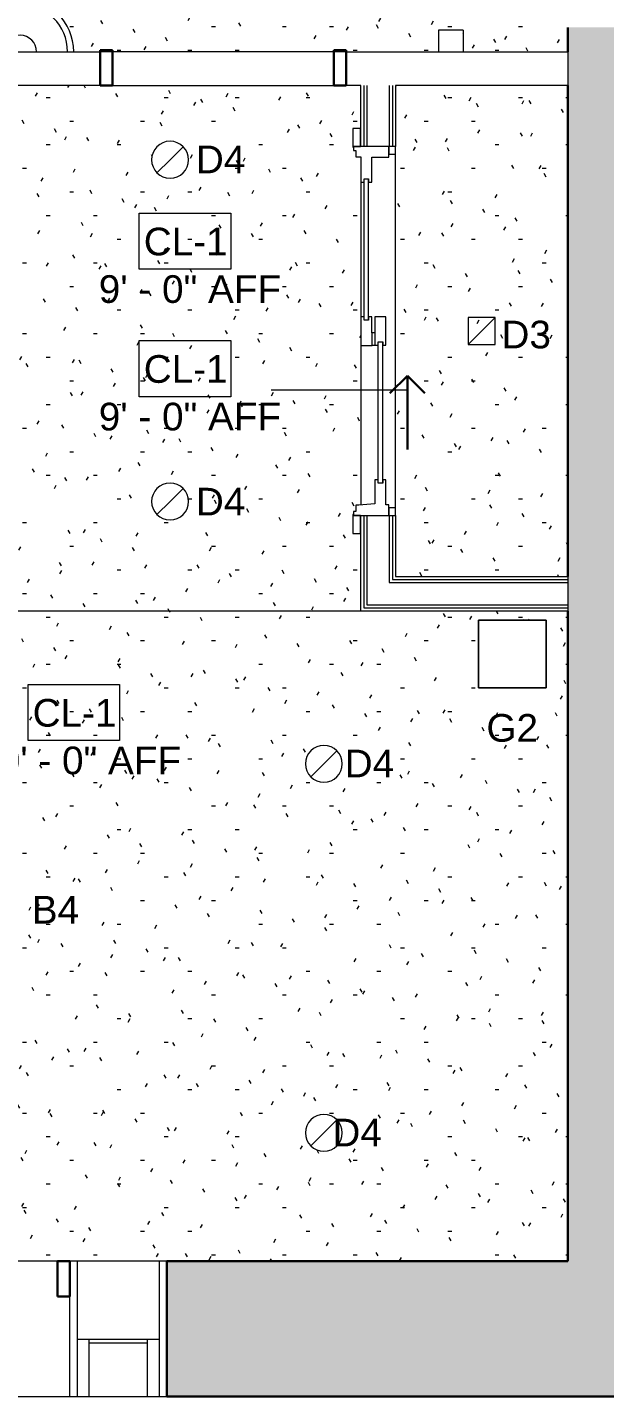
# Model space of a CAD drawing. Header units: inches. Extents: x -1176 to 1507, y -2527 to 978.
# Drawn here: x -444.6 to -350.8, y 84.5 to 307.1 of the extents above; entities that cross this region are included whole.
import ezdxf

# ---------------------------------------------------------------- set-up
doc = ezdxf.new("R2010")
doc.units = ezdxf.units.IN
doc.header["$MEASUREMENT"] = 0
for name, color, linetype, lineweight in [('A-CLNG', 13, 'Continuous', 18), ('A-CLNG-IDEN', 151, 'Continuous', 9), ('A-CLNG-PATT', 13, 'Continuous', 18), ('A-DETL-GENF', 92, 'Continuous', 18), ('A-DOOR', 31, 'Continuous', 18), ('A-DOOR-FRAM', 31, 'Continuous', 30), ('A-DOOR-GLAZ', 31, 'Continuous', 9), ('A-DOOR-OPNG', 31, 'Continuous', 30), ('A-GLAZ', 151, 'Continuous', 18), ('A-WALL', 113, 'Continuous', 18), ('A-WALL-PATT', 111, 'Continuous', 18), ('E-LITE-EQPM', 33, 'Continuous', 9), ('E-LITE-EQPM-IDEN', 33, 'Continuous', 9), ('I-WALL', 2, 'Continuous', 18)]:
    doc.layers.add(name, color=color, linetype=linetype, lineweight=lineweight)
doc.styles.add('Arial', font='arial.ttf', dxfattribs={"height": 4.5})
doc.styles.add('Swis721 Lt BT', font='swissl.ttf', dxfattribs={"height": 4.5})
pattern_1 = [(0, (0, 0), (15.36, 3.84), [0.634, -10.886, 0.634, -10.886, -61.44]), (0, (0, 0), (15.36, 3.84), [-23.04, 0.634, -22.406, 0.634, -10.886, -26.88]), (0, (0, 0), (15.36, 3.84), [-57.6, 0.634, -7.046, 0.634, -18.566]), (120, (5.76, 1.92), (-11.005538, 11.38215), [0.634, -10.886, 0.634, -10.886, -61.44]), (120, (5.76, 1.92), (-11.005538, 11.38215), [-23.04, 0.634, -22.406, 0.634, -10.886, -26.88]), (120, (5.76, 1.92), (-11.005538, 11.38215), [-57.6, 0.634, -7.046, 0.634, -18.566]), (240, (7.68, 9.6), (-4.354462, -15.22215), [0.634, -10.886, 0.634, -10.886, -61.44]), (240, (7.68, 9.6), (-4.354462, -15.22215), [-23.04, 0.634, -22.406, 0.634, -10.886, -26.88]), (240, (7.68, 9.6), (-4.354462, -15.22215), [-57.6, 0.634, -7.046, 0.634, -18.566])]

# ---------------------------------------------------------------- blocks, each defined once
blk = doc.blocks.new('Single Flush - D2 3_ X 7_5_-8258464-2nd Floor RCP')
at = {"layer": 'A-DOOR-FRAM', "color": 8}
for p, q in [((-20, 5.25), (-20, 11)), ((-20, 11), (-18, 11)), ((-18, 5.25), (-18, 11)), ((18.000004, 5.25), (18.000004, 11)), ((18.000004, 11), (20.000004, 11)), ((20.000004, 5.25), (20.000004, 11)), ((-20, 5.25), (-18, 5.25)), ((18.000004, 5.25), (20.000004, 5.25))]:
    blk.add_line(p, q, dxfattribs=at)
blk = doc.blocks.new('Sidelight_4927 - 400x2100mm-6975900-2nd Floor RCP')
at = {"layer": 'A-GLAZ'}
for p, q in [((5.91, 11), (-7.48, 11)), ((-7.48, 11), (-7.48, -11)), ((-5.51, 11), (-5.51, 1.7)), ((3.94, 11), (3.94, 1.7)), ((5.91, -11), (5.91, 11)), ((3.94, 2.25), (-5.51, 2.25)), ((-7.48, 1.7), (5.91, 1.7)), ((-7.48, -11), (5.91, -11))]:
    blk.add_line(p, q, dxfattribs=at)
blk = doc.blocks.new('L-Recessed Square Downlight - 4_-4552743-2nd Floor RCP')
at = {"layer": 'E-LITE-EQPM'}
for p, q in [((-2.1875, -2.1875), (-2.1875, 2.1875)), ((-2.1875, 2.1875), (2.1875, 2.1875)), ((-2.1875, 2.1875), (2.1875, -2.1875)), ((2.1875, 2.1875), (2.1875, -2.1875)), ((2.1875, -2.1875), (-2.1875, -2.1875))]:
    blk.add_line(p, q, dxfattribs=at)
blk = doc.blocks.new('Door-Sliding-JELD-WEN-2_Panel-Stationary_Active-Wide_Stile-EpicVue - D6 5_ X 8_-8222148-2nd Floor RCP')
at = {"layer": 'A-DETL-GENF', "lineweight": 9}
for p, q in [((-29.86, 4.12), (-32.91, 4.12)), ((-32.91, 4.12), (-32.91, 2.86)), ((-32.91, 2.86), (-30, 2.86)), ((-30, 2.86), (-30, 4.04)), ((-30, 4.04), (-29.86, 4.04)), ((-29.34, 4.01), (-30, 4.01)), ((-30, 4.01), (-30, -1.74)), ((-29.86, 4.04), (-29.86, 4.12)), ((-29.34, 3.61), (-29.34, 4.01)), ((-28.34, 3.61), (-29.34, 3.61)), ((-28.34, 3.12), (-28.34, 3.61)), ((-28.11, 0.52), (-28.34, 3.12)), ((2.32, 2.8), (-2.37, 2.8)), ((-2.37, 2.8), (-2.37, 0.96)), ((1.78, 1.54), (1.78, 2.29)), ((1.78, 2.29), (2.32, 2.29)), ((2.32, 2.29), (2.32, 2.8)), ((24.2, 2.8), (24.2, 2.29)), ((28.33, 2.8), (24.2, 2.8)), ((24.2, 2.29), (24.75, 2.29)), ((24.75, 2.29), (24.75, 1.54)), ((29.34, 3.61), (28.33, 3.61)), ((28.33, 3.61), (28.33, 2.8)), ((30, 4.01), (29.34, 4.01)), ((29.34, 4.01), (29.34, 3.61)), ((29.86, 4.12), (29.86, 4.04)), ((32.91, 4.12), (29.86, 4.12)), ((29.86, 4.04), (30, 4.04)), ((30, 4.04), (30, 2.86)), ((30, -1.74), (30, 4.01)), ((30, 2.86), (32.91, 2.86)), ((32.91, 2.86), (32.91, 4.12)), ((-24.21, 0.52), (-28.11, 0.52)), ((-24.75, -0.74), (-24.75, 0.01)), ((-24.75, 0.01), (-24.21, 0.01)), ((-24.21, 0.01), (-24.21, 0.52)), ((-2.37, 0.96), (-2.32, 0.96)), ((-0.28, 1.01), (-2.32, 1.01)), ((-2.32, 1.01), (-2.32, 0.96)), ((-2.32, 0.96), (-2.32, 0.01)), ((-0.28, 0.52), (-2.32, 0.52)), ((-2.32, 0.01), (-1.78, 0.01)), ((-1.78, 0.01), (-1.78, -0.74)), ((-0.28, 0.52), (-0.28, 1.01)), ((-0.28, 1.01), (2.31, 1.01)), ((2.31, 0.52), (-0.28, 0.52)), ((2.31, 1.54), (1.78, 1.54)), ((2.31, 1.01), (2.31, 1.54)), ((2.31, -1.27), (2.31, 0.52)), ((24.75, 1.54), (24.21, 1.54)), ((24.21, 1.54), (24.21, 1.01)), ((24.21, 1.01), (28.25, 1.01)), ((28.25, 1.01), (28.25, -1.74)), ((-30, -1.74), (-28.25, -1.74)), ((-28.25, -1.74), (-28.25, -1.27)), ((-28.25, -1.27), (-24.22, -1.27)), ((-24.22, -0.74), (-24.75, -0.74)), ((-24.22, -1.27), (-24.22, -0.74)), ((-1.78, -0.74), (-2.31, -0.74)), ((-2.31, -0.74), (-2.31, -1.27)), ((-2.31, -1.27), (2.31, -1.27)), ((28.25, -1.74), (30, -1.74))]:
    blk.add_line(p, q, dxfattribs=at)
at = {"layer": 'A-DOOR-FRAM', "lineweight": 9}
for p, q in [((-28.75, -1.74), (-30, -1.74)), ((-30, -1.74), (-30, -2.81)), ((-28.75, -2.81), (-28.75, -1.74)), ((28.75, -1.74), (28.75, -2.81)), ((30, -1.74), (28.75, -1.74)), ((30, -2.81), (30, -1.74)), ((-30, -2.81), (-28.75, -2.81)), ((28.75, -2.81), (30, -2.81))]:
    blk.add_line(p, q, dxfattribs=at)
at = {"layer": 'A-DOOR-GLAZ'}
for p, q in [((1.78, 2.29), (24.75, 2.29)), ((-24.75, 0.01), (-1.78, 0.01)), ((1.78, 1.54), (24.75, 1.54)), ((-24.75, -0.74), (-1.78, -0.74))]:
    blk.add_line(p, q, dxfattribs=at)
at = {"layer": 'A-DOOR-OPNG'}
for p, q in [((-10.1, -1.92), (-7.27, -4.75)), ((-7.27, -4.75), (-19.27, -4.75)), ((-10.1, -7.58), (-7.27, -4.75))]:
    blk.add_line(p, q, dxfattribs=at)
blk = doc.blocks.new('Single Flush - D1 3_ X 8_-8252945-2nd Floor RCP')
at = {"layer": 'A-DOOR-FRAM'}
for p, q in [((-20, 3), (-20, -2.75)), ((-20, 3), (-18, 3)), ((-18, 3), (-18, -2.75)), ((18.000004, 3), (18.000004, -2.75)), ((18.000004, 3), (20.000004, 3)), ((20.000004, 3), (20.000004, -2.75)), ((-20, -2.75), (-18, -2.75)), ((18.000004, -2.75), (20.000004, -2.75))]:
    blk.add_line(p, q, dxfattribs=at)
blk = doc.blocks.new('Sconce Light - Uplight - LIGHT W ROOM NUMBER-7645847-2nd Floor RCP')
at = {"layer": 'E-LITE-EQPM'}
blk.add_line((-8.71, 2.75), (8.71, 2.75), dxfattribs=at)
for radius, start in [(8.71, 360), (7.71, 0), (2.68, 0)]:
    blk.add_arc((0, 2.75), radius, start, 180, dxfattribs=at)
blk = doc.blocks.new('Sconce Light - Sphere - CORRIDOR-7966433-2nd Floor RCP')
at = {"layer": 'E-LITE-EQPM'}
for p, q in [((0, 6.25), (-2, 6.25)), ((-2, 6.25), (-2, 2.75)), ((2, 6.25), (0, 6.25)), ((2, 6.25), (2, 2.75)), ((-2, 2.75), (0, 2.75)), ((0, 2.75), (2, 2.75))]:
    blk.add_line(p, q, dxfattribs=at)
blk = doc.blocks.new('L-Recessed Circular - Downlight - 6_-6789362-2nd Floor RCP')
at = {"layer": 'E-LITE-EQPM'}
for q in [(-2.12, -2.12), (2.12, 2.12)]:
    blk.add_line((0, 0), q, dxfattribs=at)
for start, end in [(360, 180), (180, 360)]:
    blk.add_arc((0, 0), 3, start, end, dxfattribs=at)
blk = doc.blocks.new('L-Recessed Circular - Downlight - 6_-7122758-2nd Floor RCP')
at = {"layer": 'E-LITE-EQPM'}
for q in [(-2.12, -2.12), (2.12, 2.12)]:
    blk.add_line((0, 0), q, dxfattribs=at)
for start, end in [(360, 180), (180, 360)]:
    blk.add_arc((0, 0), 3, start, end, dxfattribs=at)
blk = doc.blocks.new('Lighting_Pendants_Elesi-Luce_Quid_02820 - Quid_02820-7182509-2nd Floor RCP')
at = {"layer": 'A-DETL-GENF', "lineweight": 9}
for p, q in [((5.51, 5.51), (-5.51, 5.51)), ((-5.51, 5.51), (-5.51, -5.51)), ((-5.51, -5.51), (-5.51, 5.51)), ((-5.51, 5.51), (5.51, 5.51)), ((5.51, -5.51), (5.51, 5.51)), ((5.51, 5.51), (5.51, -5.51)), ((-5.51, -5.51), (5.51, -5.51)), ((5.51, -5.51), (-5.51, -5.51))]:
    blk.add_line(p, q, dxfattribs=at)

msp = doc.modelspace()

# ---------------------------------------------------------------- hatches: boundary and pattern name
at = {"layer": 'A-CLNG-PATT'}
h = msp.add_hatch(dxfattribs=at)
h.set_pattern_fill('FP_2', color=256, style=0, pattern_type=2)
h.set_pattern_definition(pattern_1)
h.paths.add_polyline_path([(-541.01, 303.12), (-541.01, 306.62), (-537.01, 306.62), (-537.01, 303.12), (-478.88, 303.12), (-478.88, 306.62), (-474.88, 306.62), (-474.88, 303.12), (-454.53, 303.12), (-454.31, 305.06), (-453.67, 306.9), (-452.63, 308.55), (-451.25, 309.93), (-449.6, 310.97), (-447.76, 311.61), (-445.82, 311.83), (-443.88, 311.61), (-442.04, 310.97), (-440.39, 309.93), (-439.01, 308.55), (-437.97, 306.9), (-437.33, 305.06), (-437.11, 303.12), (-377.82, 303.12), (-377.82, 306.62), (-373.82, 306.62), (-373.82, 303.12), (-356.82, 303.12), (-356.82, 347.12), (-373.82, 347.12), (-373.82, 343.62), (-377.82, 343.62), (-377.82, 347.12), (-437.11, 347.12), (-437.33, 345.19), (-437.97, 343.35), (-439.01, 341.69), (-440.39, 340.31), (-442.04, 339.28), (-443.88, 338.63), (-445.82, 338.41), (-447.76, 338.63), (-449.6, 339.28), (-451.25, 340.31), (-452.63, 341.69), (-453.67, 343.35), (-454.31, 345.19), (-454.53, 347.12), (-474.88, 347.12), (-474.88, 343.62), (-478.88, 343.62), (-478.88, 347.12), (-537.01, 347.12), (-537.01, 343.62), (-541.01, 343.62), (-541.01, 347.12), (-570.07, 347.12), (-570.07, 303.12), (-551.07, 303.12)], flags=0)
h = msp.add_hatch(dxfattribs=at)
h.set_pattern_fill('FP_2', color=256, style=0, pattern_type=2)
h.set_pattern_definition(pattern_1)
h.paths.add_polyline_path([(-448.82, 212.19), (-390.45, 212.19), (-390.45, 227.72), (-390.49, 227.72), (-390.49, 224.81), (-391.75, 224.81), (-391.75, 227.86), (-391.67, 227.86), (-391.67, 227.72), (-391.64, 227.72), (-391.64, 228.38), (-391.24, 228.38), (-391.24, 229.38), (-390.64, 229.39), (-390.45, 229.41), (-390.45, 286.05), (-391.25, 286.05), (-391.25, 287.05), (-391.64, 287.05), (-391.64, 287.72), (-391.67, 287.72), (-391.67, 287.58), (-391.75, 287.58), (-391.75, 290.62), (-390.49, 290.62), (-390.49, 287.72), (-390.45, 287.72), (-390.45, 297.62), (-448.82, 297.62), (-448.82, 212.19)], flags=0)
h.paths.add_polyline_path([(-421.45, 226.99), (-422.22, 227.09), (-422.95, 227.39), (-423.57, 227.87), (-424.04, 228.49), (-424.34, 229.21), (-424.45, 229.99), (-424.34, 230.76), (-424.04, 231.49), (-423.57, 232.11), (-422.95, 232.59), (-422.22, 232.89), (-421.45, 232.99), (-420.67, 232.89), (-419.95, 232.59), (-419.32, 232.11), (-418.85, 231.49), (-418.55, 230.76), (-418.45, 229.99), (-418.55, 229.21), (-418.85, 228.49), (-419.32, 227.87), (-419.95, 227.39), (-420.67, 227.09)], flags=0)
h.paths.add_polyline_path([(-421.45, 282.56), (-422.22, 282.66), (-422.95, 282.96), (-423.57, 283.44), (-424.04, 284.06), (-424.34, 284.78), (-424.45, 285.56), (-424.34, 286.34), (-424.04, 287.06), (-423.57, 287.68), (-422.95, 288.16), (-422.22, 288.46), (-421.45, 288.56), (-420.67, 288.46), (-419.95, 288.16), (-419.32, 287.68), (-418.85, 287.06), (-418.55, 286.34), (-418.45, 285.56), (-418.55, 284.78), (-418.85, 284.06), (-419.32, 283.44), (-419.95, 282.96), (-420.67, 282.66)], flags=0)
h = msp.add_hatch(dxfattribs=at)
h.set_pattern_fill('FP_2', color=256, style=0, pattern_type=2)
h.set_pattern_definition(pattern_1)
h.paths.add_polyline_path([(-356.82, 217.81), (-356.82, 297.62), (-384.82, 297.62), (-384.82, 217.81), (-363.64, 217.81)], flags=0)
h = msp.add_hatch(dxfattribs=at)
h.set_pattern_fill('FP_2', color=256, style=0, pattern_type=2)
h.set_pattern_definition(pattern_1)
h.paths.add_polyline_path([(-480.23, 106.47), (-356.82, 106.47), (-356.82, 212.19), (-551.07, 212.19), (-551.07, 200.94), (-547.57, 200.94), (-547.57, 196.94), (-551.07, 196.94), (-551.07, 121.94), (-547.57, 121.94), (-547.57, 117.94), (-551.07, 117.94), (-551.07, 106.47), (-493.47, 106.47)], flags=0)
h.paths.add_polyline_path([(-515.81, 124.35), (-516.59, 124.45), (-517.31, 124.75), (-517.93, 125.23), (-518.41, 125.85), (-518.71, 126.57), (-518.81, 127.35), (-518.71, 128.13), (-518.41, 128.85), (-517.93, 129.47), (-517.31, 129.95), (-516.59, 130.25), (-515.81, 130.35), (-515.04, 130.25), (-514.31, 129.95), (-513.69, 129.47), (-513.21, 128.85), (-512.91, 128.13), (-512.81, 127.35), (-512.91, 126.57), (-513.21, 125.85), (-513.69, 125.23), (-514.31, 124.75), (-515.04, 124.45)], flags=0)
h.paths.add_polyline_path([(-396.45, 124.35), (-397.22, 124.45), (-397.95, 124.75), (-398.57, 125.23), (-399.04, 125.85), (-399.34, 126.57), (-399.45, 127.35), (-399.34, 128.13), (-399.04, 128.85), (-398.57, 129.47), (-397.95, 129.95), (-397.22, 130.25), (-396.45, 130.35), (-395.67, 130.25), (-394.95, 129.95), (-394.32, 129.47), (-393.85, 128.85), (-393.55, 128.13), (-393.45, 127.35), (-393.55, 126.57), (-393.85, 125.85), (-394.32, 125.23), (-394.95, 124.75), (-395.67, 124.45)], flags=0)
h.paths.add_polyline_path([(-464.07, 143.88), (-464.78, 144.11), (-465.22, 144.72), (-465.22, 145.46), (-464.78, 146.07), (-464.57, 146.14), (-464.57, 162.11), (-472.18, 148.93), (-472.03, 148.77), (-471.97, 148), (-472.33, 147.38), (-473.01, 147.08), (-473.74, 147.23), (-474.24, 147.79), (-474.3, 148.56), (-473.94, 149.18), (-473.26, 149.48), (-473.04, 149.43), (-465.44, 162.61), (-479.27, 154.62), (-479.23, 154.41), (-479.53, 153.73), (-480.18, 153.35), (-480.92, 153.43), (-481.47, 153.93), (-481.63, 154.66), (-481.32, 155.34), (-480.68, 155.71), (-479.94, 155.64), (-479.77, 155.49), (-465.94, 163.48), (-481.15, 163.48), (-481.22, 163.27), (-481.82, 162.83), (-482.57, 162.83), (-483.17, 163.27), (-483.4, 163.98), (-483.17, 164.69), (-482.57, 165.12), (-481.82, 165.12), (-481.22, 164.69), (-481.15, 164.48), (-465.94, 164.48), (-479.78, 172.45), (-479.94, 172.32), (-480.71, 172.25), (-481.32, 172.61), (-481.63, 173.29), (-481.47, 174.02), (-480.92, 174.52), (-480.15, 174.58), (-479.53, 174.23), (-479.23, 173.54), (-479.27, 173.33), (-465.44, 165.34), (-473.04, 178.52), (-473.26, 178.47), (-473.94, 178.78), (-474.31, 179.42), (-474.24, 180.16), (-473.74, 180.72), (-473.01, 180.87), (-472.33, 180.57), (-471.95, 179.92), (-472.03, 179.18), (-472.18, 179.02), (-464.57, 165.84), (-464.57, 181.82), (-464.78, 181.88), (-465.22, 182.49), (-465.22, 183.24), (-464.78, 183.84), (-464.07, 184.07), (-463.36, 183.84), (-462.92, 183.23), (-462.92, 182.49), (-463.36, 181.88), (-463.57, 181.82), (-463.57, 165.84), (-455.96, 179.02), (-456.11, 179.18), (-456.17, 179.95), (-455.82, 180.57), (-455.13, 180.87), (-454.4, 180.72), (-453.91, 180.16), (-453.84, 179.39), (-454.2, 178.78), (-454.88, 178.47), (-455.1, 178.52), (-462.7, 165.34), (-448.87, 173.33), (-448.92, 173.54), (-448.61, 174.23), (-447.97, 174.6), (-447.22, 174.52), (-446.67, 174.02), (-446.51, 173.29), (-446.82, 172.61), (-447.46, 172.24), (-448.21, 172.32), (-448.37, 172.46), (-462.2, 164.48), (-446.99, 164.48), (-446.92, 164.69), (-446.32, 165.12), (-445.57, 165.12), (-444.97, 164.69), (-444.74, 163.98), (-444.97, 163.27), (-445.57, 162.83), (-446.32, 162.83), (-446.92, 163.27), (-446.99, 163.48), (-462.2, 163.48), (-448.36, 155.5), (-448.21, 155.64), (-447.44, 155.7), (-446.82, 155.34), (-446.51, 154.66), (-446.67, 153.93), (-447.22, 153.43), (-448, 153.37), (-448.61, 153.73), (-448.92, 154.41), (-448.87, 154.62), (-462.7, 162.61), (-455.1, 149.43), (-454.88, 149.48), (-454.2, 149.18), (-453.83, 148.53), (-453.91, 147.79), (-454.4, 147.23), (-455.13, 147.08), (-455.82, 147.38), (-456.19, 148.03), (-456.11, 148.77), (-455.96, 148.93), (-463.57, 162.11), (-463.57, 146.14), (-463.36, 146.07), (-462.92, 145.46), (-462.92, 144.72), (-463.36, 144.11), (-463.94, 143.93)], flags=0)
h.paths.add_polyline_path([(-515.81, 184.35), (-516.59, 184.45), (-517.31, 184.75), (-517.93, 185.23), (-518.41, 185.85), (-518.71, 186.57), (-518.81, 187.35), (-518.71, 188.13), (-518.41, 188.85), (-517.93, 189.47), (-517.31, 189.95), (-516.59, 190.25), (-515.81, 190.35), (-515.04, 190.25), (-514.31, 189.95), (-513.69, 189.47), (-513.21, 188.85), (-512.91, 188.13), (-512.81, 187.35), (-512.91, 186.57), (-513.21, 185.85), (-513.69, 185.23), (-514.31, 184.75), (-515.04, 184.45)], flags=0)
h.paths.add_polyline_path([(-396.45, 184.35), (-397.22, 184.45), (-397.95, 184.75), (-398.57, 185.23), (-399.04, 185.85), (-399.34, 186.57), (-399.45, 187.35), (-399.34, 188.13), (-399.04, 188.85), (-398.57, 189.47), (-397.95, 189.95), (-397.22, 190.25), (-396.45, 190.35), (-395.67, 190.25), (-394.95, 189.95), (-394.32, 189.47), (-393.85, 188.85), (-393.55, 188.13), (-393.45, 187.35), (-393.55, 186.57), (-393.85, 185.85), (-394.32, 185.23), (-394.95, 184.75), (-395.67, 184.45)], flags=0)
h.paths.add_polyline_path([(-371.33, 199.67), (-371.33, 210.7), (-360.31, 210.7), (-360.31, 199.67)], flags=0)
at = {"layer": 'A-WALL-PATT', "lineweight": 9}
h = msp.add_hatch(color=7, dxfattribs=at)
h.paths.add_polyline_path([(-344.82, 106.47), (-344.82, 307.08), (-356.82, 307.08), (-356.82, 106.47)], flags=0)
h.paths.add_polyline_path([(-344.82, 343.08), (-344.82, 543.68), (-356.82, 543.68), (-356.82, 343.08)], flags=0)
h = msp.add_hatch(color=7, dxfattribs=at)
h.paths.add_polyline_path([(1.72, 84.47), (1.72, 106.47), (-64.38, 106.47), (-64.38, 84.47), (-13.87, 84.47)], flags=0)
h.paths.add_polyline_path([(-136.38, 84.47), (-136.38, 106.47), (-253.07, 106.47), (-253.07, 96.47), (-317.07, 96.47), (-317.07, 106.47), (-421.98, 106.47), (-421.98, 84.47), (-317.07, 84.47), (-317.07, 95.47), (-253.07, 95.47), (-253.07, 84.47), (-200.41, 84.47)], flags=0)
h.paths.add_polyline_path([(-526.86, 84.47), (-493.47, 84.47), (-493.47, 106.47), (-570.07, 106.47), (-570.07, 84.47)], flags=0)

# ---------------------------------------------------------------- linework, layer by layer
at = {"layer": 'A-CLNG'}
msp.add_line((-390.45, 212.19), (-448.82, 212.19), dxfattribs=at)
for centre, start, end in [((-421.45, 285.56), 0, 180), ((-421.45, 285.56), 180, 0), ((-421.45, 229.99), 0, 180), ((-421.45, 229.99), 180, 0), ((-396.45, 187.35), 360, 180), ((-396.45, 187.35), 180, 360), ((-396.45, 127.35), 360, 180), ((-396.45, 127.35), 180, 360)]:
    msp.add_arc(centre, 3, start, end, dxfattribs=at)
at = {"layer": 'A-CLNG-IDEN'}
msp.add_line((-382.67, 248.1), (-405.02, 248.1), dxfattribs=at)
at = {"layer": 'A-CLNG-IDEN', "flags": 128}
for points in [[(-426.47, 276.89), (-411.59, 276.89), (-411.59, 267.75), (-426.47, 267.75)], [(-426.47, 256.16), (-411.59, 256.16), (-411.59, 247.03), (-426.47, 247.03)], [(-444.53, 200.26), (-429.65, 200.26), (-429.65, 191.13), (-444.53, 191.13)]]:
    msp.add_lwpolyline(points, close=True, dxfattribs=at)
at = {"layer": 'A-WALL', "color": 8, "lineweight": 30}
for p, q in [((-356.82, 303.12), (-356.82, 307.08)), ((-356.82, 217.81), (-356.82, 297.62)), ((-356.82, 106.47), (-356.82, 212.19)), ((-421.98, 84.47), (-421.98, 106.47)), ((-421.98, 106.47), (-356.82, 106.47)), ((-317.07, 84.47), (-421.98, 84.47))]:
    msp.add_line(p, q, dxfattribs=at)
at = {"layer": 'A-WALL'}
for p, q in [((-356.82, 303.12), (-356.82, 297.62)), ((-389.95, 297.62), (-389.95, 287.72)), ((-389.45, 297.62), (-389.45, 287.72)), ((-385.82, 297.62), (-385.82, 287.72)), ((-385.32, 297.62), (-385.32, 287.72)), ((-389.95, 227.72), (-389.95, 212.69)), ((-389.45, 227.72), (-389.45, 213.19)), ((-385.82, 227.72), (-385.82, 216.81)), ((-385.32, 227.72), (-385.32, 217.31)), ((-385.82, 216.81), (-356.82, 216.81)), ((-385.32, 217.31), (-356.82, 217.31)), ((-356.82, 217.81), (-356.82, 212.19)), ((-389.95, 212.69), (-356.82, 212.69)), ((-389.45, 213.19), (-356.82, 213.19))]:
    msp.add_line(p, q, dxfattribs=at)
at = {"layer": 'A-WALL', "lineweight": 9}
for p, q in [((-421.98, 106.47), (-493.47, 106.47)), ((-437.72, 84.47), (-437.72, 106.47)), ((-493.47, 84.47), (-421.98, 84.47))]:
    msp.add_line(p, q, dxfattribs=at)
at = {"layer": 'I-WALL'}
for p, q in [((-437.11, 303.12), (-432.82, 303.12)), ((-432.82, 303.12), (-432.82, 297.62)), ((-392.82, 297.62), (-392.82, 303.12)), ((-392.82, 303.12), (-377.82, 303.12)), ((-373.82, 303.12), (-356.82, 303.12)), ((-432.82, 297.62), (-448.82, 297.62)), ((-390.45, 297.62), (-392.82, 297.62)), ((-390.45, 287.72), (-390.45, 297.62)), ((-356.82, 297.62), (-384.82, 297.62)), ((-384.82, 297.62), (-384.82, 287.72)), ((-390.45, 212.19), (-390.45, 227.72)), ((-384.82, 227.72), (-384.82, 217.81)), ((-384.82, 217.81), (-356.82, 217.81)), ((-356.82, 212.19), (-390.45, 212.19))]:
    msp.add_line(p, q, dxfattribs=at)
at = {"layer": 'I-WALL', "lineweight": 9}
for p, q in [((-392.82, 303.12), (-432.82, 303.12)), ((-432.82, 297.62), (-392.82, 297.62)), ((-390.45, 286.05), (-390.45, 229.41)), ((-384.82, 228.97), (-384.82, 286.47))]:
    msp.add_line(p, q, dxfattribs=at)

# ---------------------------------------------------------------- block references
at = {"layer": 'A-DOOR'}
for name, p in [('Single Flush - D1 3_ X 8_-8252945-2nd Floor RCP', (-412.82, 300.37)), ('Single Flush - D2 3_ X 7_5_-8258464-2nd Floor RCP', (-457.72, 95.47))]:
    msp.add_blockref(name, p, dxfattribs=at)
at = {"layer": 'A-DOOR', "rotation": 89.99999999999993}
msp.add_blockref('Door-Sliding-JELD-WEN-2_Panel-Stationary_Active-Wide_Stile-EpicVue - D6 5_ X 8_-8222148-2nd Floor RCP', (-387.63, 257.72), dxfattribs=at)
at = {"layer": 'A-GLAZ', "rotation": 180}
msp.add_blockref('Sidelight_4927 - 400x2100mm-6975900-2nd Floor RCP', (-430.64, 95.47), dxfattribs=at)
at = {"layer": 'E-LITE-EQPM'}
for name, p in [('Sconce Light - Uplight - LIGHT W ROOM NUMBER-7645847-2nd Floor RCP', (-445.82, 300.37)), ('Sconce Light - Sphere - CORRIDOR-7966433-2nd Floor RCP', (-375.82, 300.37)), ('L-Recessed Circular - Downlight - 6_-6789362-2nd Floor RCP', (-421.45, 285.56)), ('L-Recessed Circular - Downlight - 6_-6789362-2nd Floor RCP', (-421.45, 229.99)), ('L-Recessed Circular - Downlight - 6_-7122758-2nd Floor RCP', (-396.45, 187.35)), ('L-Recessed Circular - Downlight - 6_-7122758-2nd Floor RCP', (-396.45, 127.35))]:
    msp.add_blockref(name, p, dxfattribs=at)
at = {"layer": 'E-LITE-EQPM', "extrusion": (0, 0, -1), "rotation": 180}
msp.add_blockref('L-Recessed Square Downlight - 4_-4552743-2nd Floor RCP', (370.81, 257.72), dxfattribs=at)
at = {"layer": 'E-LITE-EQPM', "rotation": 89.99999999999957}
msp.add_blockref('Lighting_Pendants_Elesi-Luce_Quid_02820 - Quid_02820-7182509-2nd Floor RCP', (-365.82, 205.19), dxfattribs=at)

# ---------------------------------------------------------------- texts
at = {"layer": 'A-CLNG-IDEN', "char_height": 4.5, "attachment_point": 1, "style": 'Swis721 Lt BT'}
for s, insert, width in [('CL-1', (-425.72, 274.51), 16.059), ('9\' - 0" AFF', (-433.03, 266.78), 33.7845), ('CL-1', (-425.72, 253.79), 16.059), ('9\' - 0" AFF', (-433.03, 246.05), 33.7845), ('CL-1', (-443.78, 197.89), 16.059), ('10\' - 0" AFF', (-452.78, 190.15), 37.875)]:
    msp.add_mtext(s, dxfattribs=dict(at, insert=insert, width=width))
at = {"layer": 'E-LITE-EQPM-IDEN', "char_height": 4.5, "attachment_point": 1, "style": 'Arial'}
for s, insert, width in [('D4', (-417.25, 287.86), 9.8475), ('D3', (-367.58, 259.39), 9.8475), ('D4', (-417.25, 232.22), 9.8475), ('G2', (-370.03, 195.44), 10.302), ('D4', (-393.06, 189.65), 9.8475), ('B4', (-443.92, 165.88), 9.393), ('D4', (-395.06, 129.65), 9.8475)]:
    msp.add_mtext(s, dxfattribs=dict(at, insert=insert, width=width))

doc.saveas('drawing.dxf')
